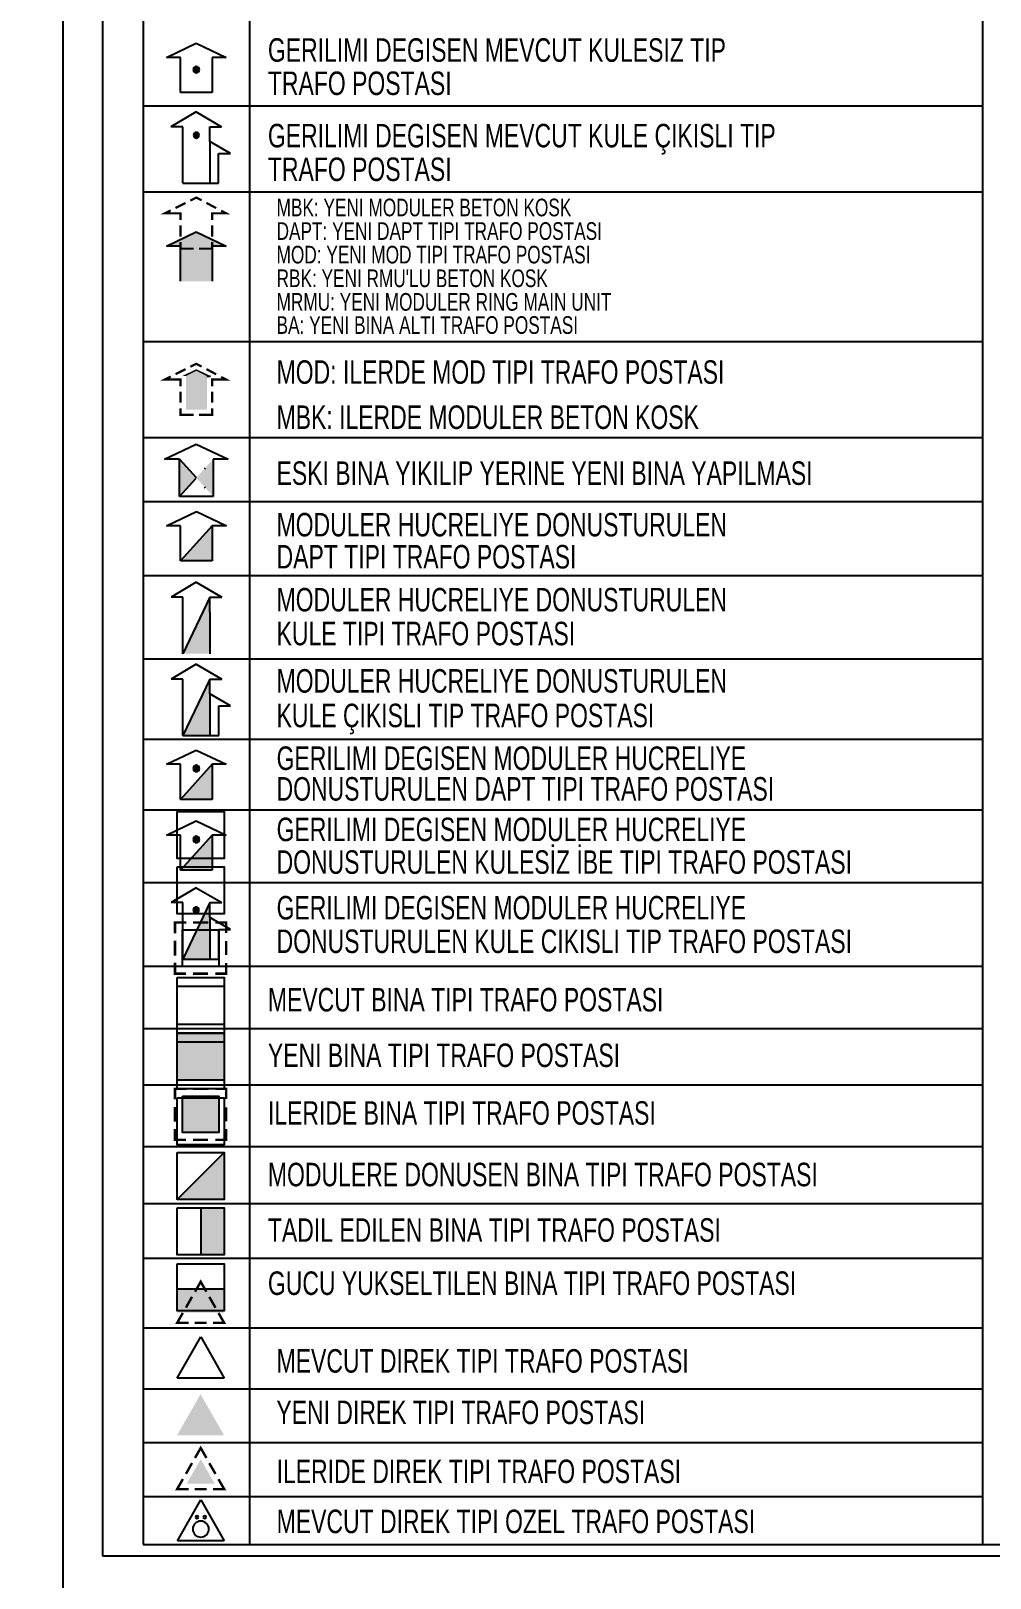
# Model space of a CAD drawing. Header units: millimetres. Extents: x 614452 to 616952, y 4151662 to 4153442.
# Drawn here: x 616761.2 to 616857.2, y 4151946.7 to 4152101.6 of the extents above; entities that cross this region are included whole.
import ezdxf

# ---------------------------------------------------------------- set-up
doc = ezdxf.new("R2010")
doc.units = ezdxf.units.MM
doc.linetypes.add('DASHDOT', pattern=[5, 2.5, -1.25, 0, -1.25])
doc.layers.add('ANTET', color=7, linetype='Continuous')
doc.styles.get("Standard").update_dxf_attribs({"font": 'Arial'})

msp = doc.modelspace()

# ---------------------------------------------------------------- hatches: boundary and pattern name
for points in [[(616778.04, 4152097.73), (616778.04, 4152097.75), (616778.04, 4152097.77), (616778.04, 4152097.79), (616778.03, 4152097.8), (616778.03, 4152097.82), (616778.02, 4152097.84), (616778.01, 4152097.86), (616778, 4152097.88), (616777.99, 4152097.89), (616777.98, 4152097.91), (616777.97, 4152097.92), (616777.96, 4152097.94), (616777.95, 4152097.95), (616777.93, 4152097.97), (616777.92, 4152097.98), (616777.9, 4152097.99), (616777.89, 4152098), (616777.87, 4152098.01), (616777.85, 4152098.02), (616777.84, 4152098.02), (616777.82, 4152098.03), (616777.8, 4152098.04), (616777.78, 4152098.04), (616777.76, 4152098.04), (616777.74, 4152098.04), (616777.72, 4152098.05), (616777.7, 4152098.04), (616777.68, 4152098.04), (616777.67, 4152098.04), (616777.65, 4152098.04), (616777.63, 4152098.03), (616777.61, 4152098.02), (616777.59, 4152098.02), (616777.58, 4152098.01), (616777.56, 4152098), (616777.54, 4152097.99), (616777.53, 4152097.98), (616777.51, 4152097.97), (616777.5, 4152097.95), (616777.49, 4152097.94), (616777.47, 4152097.92), (616777.46, 4152097.91), (616777.45, 4152097.89), (616777.44, 4152097.88), (616777.43, 4152097.86), (616777.43, 4152097.84), (616777.42, 4152097.82), (616777.41, 4152097.8), (616777.41, 4152097.79), (616777.41, 4152097.77), (616777.41, 4152097.75), (616777.41, 4152097.73), (616777.41, 4152097.71), (616777.41, 4152097.69), (616777.41, 4152097.67), (616777.41, 4152097.65), (616777.42, 4152097.63), (616777.43, 4152097.62), (616777.43, 4152097.6), (616777.44, 4152097.58), (616777.45, 4152097.56), (616777.46, 4152097.55), (616777.47, 4152097.53), (616777.49, 4152097.52), (616777.5, 4152097.5), (616777.51, 4152097.49), (616777.53, 4152097.48), (616777.54, 4152097.47), (616777.56, 4152097.46), (616777.58, 4152097.45), (616777.59, 4152097.44), (616777.61, 4152097.43), (616777.63, 4152097.42), (616777.65, 4152097.42), (616777.67, 4152097.42), (616777.68, 4152097.41), (616777.7, 4152097.41), (616777.72, 4152097.41), (616777.74, 4152097.41), (616777.76, 4152097.41), (616777.78, 4152097.42), (616777.8, 4152097.42), (616777.82, 4152097.42), (616777.84, 4152097.43), (616777.85, 4152097.44), (616777.87, 4152097.45), (616777.89, 4152097.46), (616777.9, 4152097.47), (616777.92, 4152097.48), (616777.93, 4152097.49), (616777.95, 4152097.5), (616777.96, 4152097.52), (616777.97, 4152097.53), (616777.98, 4152097.55), (616777.99, 4152097.56), (616778, 4152097.58), (616778.01, 4152097.6), (616778.02, 4152097.62), (616778.03, 4152097.63), (616778.03, 4152097.65), (616778.04, 4152097.67), (616778.04, 4152097.69), (616778.04, 4152097.71)], [(616778, 4152091.17), (616778, 4152091.19), (616778, 4152091.2), (616778, 4152091.22), (616778, 4152091.24), (616777.99, 4152091.25), (616777.99, 4152091.27), (616777.98, 4152091.29), (616777.97, 4152091.3), (616777.96, 4152091.32), (616777.96, 4152091.33), (616777.94, 4152091.34), (616777.93, 4152091.36), (616777.92, 4152091.37), (616777.91, 4152091.38), (616777.9, 4152091.39), (616777.88, 4152091.4), (616777.87, 4152091.41), (616777.85, 4152091.42), (616777.84, 4152091.43), (616777.82, 4152091.43), (616777.81, 4152091.44), (616777.79, 4152091.44), (616777.77, 4152091.45), (616777.76, 4152091.45), (616777.74, 4152091.45), (616777.72, 4152091.45), (616777.71, 4152091.45), (616777.69, 4152091.45), (616777.67, 4152091.45), (616777.66, 4152091.44), (616777.64, 4152091.44), (616777.62, 4152091.43), (616777.61, 4152091.43), (616777.59, 4152091.42), (616777.58, 4152091.41), (616777.56, 4152091.4), (616777.55, 4152091.39), (616777.54, 4152091.38), (616777.52, 4152091.37), (616777.51, 4152091.36), (616777.5, 4152091.34), (616777.49, 4152091.33), (616777.48, 4152091.32), (616777.47, 4152091.3), (616777.47, 4152091.29), (616777.46, 4152091.27), (616777.45, 4152091.25), (616777.45, 4152091.24), (616777.45, 4152091.22), (616777.44, 4152091.2), (616777.44, 4152091.19), (616777.44, 4152091.17), (616777.44, 4152091.15), (616777.44, 4152091.14), (616777.45, 4152091.12), (616777.45, 4152091.1), (616777.45, 4152091.09), (616777.46, 4152091.07), (616777.47, 4152091.05), (616777.47, 4152091.04), (616777.48, 4152091.02), (616777.49, 4152091.01), (616777.5, 4152091), (616777.51, 4152090.98), (616777.52, 4152090.97), (616777.54, 4152090.96), (616777.55, 4152090.95), (616777.56, 4152090.94), (616777.58, 4152090.93), (616777.59, 4152090.92), (616777.61, 4152090.91), (616777.62, 4152090.91), (616777.64, 4152090.9), (616777.66, 4152090.9), (616777.67, 4152090.89), (616777.69, 4152090.89), (616777.71, 4152090.89), (616777.72, 4152090.89), (616777.74, 4152090.89), (616777.76, 4152090.89), (616777.77, 4152090.89), (616777.79, 4152090.9), (616777.81, 4152090.9), (616777.82, 4152090.91), (616777.84, 4152090.91), (616777.85, 4152090.92), (616777.87, 4152090.93), (616777.88, 4152090.94), (616777.9, 4152090.95), (616777.91, 4152090.96), (616777.92, 4152090.97), (616777.93, 4152090.98), (616777.94, 4152091), (616777.96, 4152091.01), (616777.96, 4152091.02), (616777.97, 4152091.04), (616777.98, 4152091.05), (616777.99, 4152091.07), (616777.99, 4152091.09), (616778, 4152091.1), (616778, 4152091.12), (616778, 4152091.14), (616778, 4152091.15)], [(616779.32, 4152052.07), (616776.15, 4152048.55), (616779.32, 4152048.55)], [(616776.38, 4152039.26), (616779.06, 4152039.26), (616779.06, 4152043.43), (616779.06, 4152044.92)], [(616776.38, 4152031.06), (616779.06, 4152031.06), (616779.06, 4152035.23), (616779.06, 4152036.72)], [(616779.31, 4152028.2), (616776.14, 4152024.67), (616779.31, 4152024.67)], [(616778.04, 4152027.77), (616778.04, 4152027.79), (616778.04, 4152027.8), (616778.04, 4152027.82), (616778.03, 4152027.84), (616778.03, 4152027.86), (616778.02, 4152027.88), (616778.01, 4152027.9), (616778, 4152027.91), (616777.99, 4152027.93), (616777.98, 4152027.95), (616777.97, 4152027.96), (616777.96, 4152027.98), (616777.95, 4152027.99), (616777.93, 4152028), (616777.92, 4152028.02), (616777.9, 4152028.03), (616777.89, 4152028.04), (616777.87, 4152028.05), (616777.85, 4152028.06), (616777.84, 4152028.06), (616777.82, 4152028.07), (616777.8, 4152028.07), (616777.78, 4152028.08), (616777.76, 4152028.08), (616777.74, 4152028.08), (616777.72, 4152028.08), (616777.7, 4152028.08), (616777.68, 4152028.08), (616777.67, 4152028.08), (616777.65, 4152028.07), (616777.63, 4152028.07), (616777.61, 4152028.06), (616777.59, 4152028.06), (616777.58, 4152028.05), (616777.56, 4152028.04), (616777.54, 4152028.03), (616777.53, 4152028.02), (616777.51, 4152028), (616777.5, 4152027.99), (616777.49, 4152027.98), (616777.47, 4152027.96), (616777.46, 4152027.95), (616777.45, 4152027.93), (616777.44, 4152027.91), (616777.43, 4152027.9), (616777.43, 4152027.88), (616777.42, 4152027.86), (616777.41, 4152027.84), (616777.41, 4152027.82), (616777.41, 4152027.8), (616777.41, 4152027.79), (616777.41, 4152027.77), (616777.41, 4152027.75), (616777.41, 4152027.73), (616777.41, 4152027.71), (616777.41, 4152027.69), (616777.42, 4152027.67), (616777.43, 4152027.65), (616777.43, 4152027.64), (616777.44, 4152027.62), (616777.45, 4152027.6), (616777.46, 4152027.59), (616777.47, 4152027.57), (616777.49, 4152027.56), (616777.5, 4152027.54), (616777.51, 4152027.53), (616777.53, 4152027.52), (616777.54, 4152027.5), (616777.56, 4152027.49), (616777.58, 4152027.49), (616777.59, 4152027.48), (616777.61, 4152027.47), (616777.63, 4152027.46), (616777.65, 4152027.46), (616777.67, 4152027.45), (616777.68, 4152027.45), (616777.7, 4152027.45), (616777.72, 4152027.45), (616777.74, 4152027.45), (616777.76, 4152027.45), (616777.78, 4152027.45), (616777.8, 4152027.46), (616777.82, 4152027.46), (616777.84, 4152027.47), (616777.85, 4152027.48), (616777.87, 4152027.49), (616777.89, 4152027.49), (616777.9, 4152027.5), (616777.92, 4152027.52), (616777.93, 4152027.53), (616777.95, 4152027.54), (616777.96, 4152027.56), (616777.97, 4152027.57), (616777.98, 4152027.59), (616777.99, 4152027.6), (616778, 4152027.62), (616778.01, 4152027.64), (616778.02, 4152027.65), (616778.03, 4152027.67), (616778.03, 4152027.69), (616778.04, 4152027.71), (616778.04, 4152027.73), (616778.04, 4152027.75)], [(616779.31, 4152021.1), (616776.14, 4152017.57), (616779.31, 4152017.57)], [(616778.04, 4152020.66), (616778.04, 4152020.68), (616778.04, 4152020.7), (616778.04, 4152020.72), (616778.03, 4152020.74), (616778.03, 4152020.76), (616778.02, 4152020.78), (616778.01, 4152020.79), (616778, 4152020.81), (616777.99, 4152020.83), (616777.98, 4152020.84), (616777.97, 4152020.86), (616777.96, 4152020.87), (616777.95, 4152020.89), (616777.93, 4152020.9), (616777.92, 4152020.91), (616777.9, 4152020.93), (616777.89, 4152020.94), (616777.87, 4152020.95), (616777.85, 4152020.95), (616777.84, 4152020.96), (616777.82, 4152020.97), (616777.8, 4152020.97), (616777.78, 4152020.98), (616777.76, 4152020.98), (616777.74, 4152020.98), (616777.72, 4152020.98), (616777.7, 4152020.98), (616777.68, 4152020.98), (616777.67, 4152020.98), (616777.65, 4152020.97), (616777.63, 4152020.97), (616777.61, 4152020.96), (616777.59, 4152020.95), (616777.58, 4152020.95), (616777.56, 4152020.94), (616777.54, 4152020.93), (616777.53, 4152020.91), (616777.51, 4152020.9), (616777.5, 4152020.89), (616777.49, 4152020.87), (616777.47, 4152020.86), (616777.46, 4152020.84), (616777.45, 4152020.83), (616777.44, 4152020.81), (616777.43, 4152020.79), (616777.43, 4152020.78), (616777.42, 4152020.76), (616777.41, 4152020.74), (616777.41, 4152020.72), (616777.41, 4152020.7), (616777.41, 4152020.68), (616777.41, 4152020.66), (616777.41, 4152020.64), (616777.41, 4152020.63), (616777.41, 4152020.61), (616777.41, 4152020.59), (616777.42, 4152020.57), (616777.43, 4152020.55), (616777.43, 4152020.53), (616777.44, 4152020.52), (616777.45, 4152020.5), (616777.46, 4152020.48), (616777.47, 4152020.47), (616777.49, 4152020.45), (616777.5, 4152020.44), (616777.51, 4152020.43), (616777.53, 4152020.41), (616777.54, 4152020.4), (616777.56, 4152020.39), (616777.58, 4152020.38), (616777.59, 4152020.37), (616777.61, 4152020.37), (616777.63, 4152020.36), (616777.65, 4152020.36), (616777.67, 4152020.35), (616777.68, 4152020.35), (616777.7, 4152020.35), (616777.72, 4152020.35), (616777.74, 4152020.35), (616777.76, 4152020.35), (616777.78, 4152020.35), (616777.8, 4152020.36), (616777.82, 4152020.36), (616777.84, 4152020.37), (616777.85, 4152020.37), (616777.87, 4152020.38), (616777.89, 4152020.39), (616777.9, 4152020.4), (616777.92, 4152020.41), (616777.93, 4152020.43), (616777.95, 4152020.44), (616777.96, 4152020.45), (616777.97, 4152020.47), (616777.98, 4152020.48), (616777.99, 4152020.5), (616778, 4152020.52), (616778.01, 4152020.53), (616778.02, 4152020.55), (616778.03, 4152020.57), (616778.03, 4152020.59), (616778.04, 4152020.61), (616778.04, 4152020.63), (616778.04, 4152020.64)], [(616776.38, 4152008.67), (616779.06, 4152008.67), (616779.06, 4152012.85), (616779.06, 4152014.34)], [(616777.98, 4152013.61), (616777.98, 4152013.62), (616777.98, 4152013.64), (616777.98, 4152013.66), (616777.97, 4152013.67), (616777.97, 4152013.69), (616777.96, 4152013.71), (616777.96, 4152013.72), (616777.95, 4152013.74), (616777.94, 4152013.75), (616777.93, 4152013.77), (616777.92, 4152013.78), (616777.91, 4152013.79), (616777.9, 4152013.81), (616777.89, 4152013.82), (616777.87, 4152013.83), (616777.86, 4152013.84), (616777.85, 4152013.85), (616777.83, 4152013.86), (616777.82, 4152013.86), (616777.8, 4152013.87), (616777.78, 4152013.88), (616777.77, 4152013.88), (616777.75, 4152013.88), (616777.73, 4152013.89), (616777.72, 4152013.89), (616777.7, 4152013.89), (616777.68, 4152013.89), (616777.67, 4152013.89), (616777.65, 4152013.88), (616777.63, 4152013.88), (616777.62, 4152013.88), (616777.6, 4152013.87), (616777.58, 4152013.86), (616777.57, 4152013.86), (616777.55, 4152013.85), (616777.54, 4152013.84), (616777.53, 4152013.83), (616777.51, 4152013.82), (616777.5, 4152013.81), (616777.49, 4152013.79), (616777.48, 4152013.78), (616777.47, 4152013.77), (616777.46, 4152013.75), (616777.45, 4152013.74), (616777.44, 4152013.72), (616777.44, 4152013.71), (616777.43, 4152013.69), (616777.43, 4152013.67), (616777.42, 4152013.66), (616777.42, 4152013.64), (616777.42, 4152013.62), (616777.42, 4152013.61), (616777.42, 4152013.59), (616777.42, 4152013.57), (616777.42, 4152013.56), (616777.43, 4152013.54), (616777.43, 4152013.52), (616777.44, 4152013.51), (616777.44, 4152013.49), (616777.45, 4152013.48), (616777.46, 4152013.46), (616777.47, 4152013.45), (616777.48, 4152013.43), (616777.49, 4152013.42), (616777.5, 4152013.41), (616777.51, 4152013.4), (616777.53, 4152013.38), (616777.54, 4152013.37), (616777.55, 4152013.37), (616777.57, 4152013.36), (616777.58, 4152013.35), (616777.6, 4152013.34), (616777.62, 4152013.34), (616777.63, 4152013.33), (616777.65, 4152013.33), (616777.67, 4152013.33), (616777.68, 4152013.32), (616777.7, 4152013.32), (616777.72, 4152013.32), (616777.73, 4152013.33), (616777.75, 4152013.33), (616777.77, 4152013.33), (616777.78, 4152013.34), (616777.8, 4152013.34), (616777.82, 4152013.35), (616777.83, 4152013.36), (616777.85, 4152013.37), (616777.86, 4152013.37), (616777.87, 4152013.38), (616777.89, 4152013.4), (616777.9, 4152013.41), (616777.91, 4152013.42), (616777.92, 4152013.43), (616777.93, 4152013.45), (616777.94, 4152013.46), (616777.95, 4152013.48), (616777.96, 4152013.49), (616777.96, 4152013.51), (616777.97, 4152013.52), (616777.97, 4152013.54), (616777.98, 4152013.56), (616777.98, 4152013.57), (616777.98, 4152013.59)], [(616775.8, 4151996.56), (616780.51, 4151996.56), (616780.51, 4152001.27), (616775.8, 4152001.27)], [(616776.33, 4151994.97), (616776.33, 4151991.31), (616779.98, 4151991.31), (616779.98, 4151994.97)], [(616775.8, 4151984.63), (616780.51, 4151984.63), (616780.51, 4151989.33)], [(616778.16, 4151979.06), (616780.51, 4151979.06), (616780.51, 4151983.77), (616778.16, 4151983.77)], [(616780.5, 4151973.3), (616780.5, 4151975.66), (616775.8, 4151975.66), (616775.8, 4151973.3)]]:
    msp.add_hatch(color=5).paths.add_polyline_path(points)
at = {"linetype": 'DASHDOT'}
h = msp.add_hatch(color=5, dxfattribs=at)
h.paths.add_polyline_path([(616779.41, 4152058.74), (616777.72, 4152056.87), (616779.41, 4152054.99)])
h.paths.add_polyline_path([(616776.03, 4152054.99), (616777.72, 4152056.87), (616776.03, 4152058.74)])

# ---------------------------------------------------------------- linework, layer by layer
for p, q in [((616768.31, 4152221.23), (616768.31, 4151948.93)), ((616772.39, 4152219.94), (616772.39, 4151950.08)), ((616783.06, 4152214.68), (616783.06, 4151950.08)), ((616856.47, 4152214.68), (616856.47, 4151950.08)), ((616772.39, 4152094.12), (616856.47, 4152094.12)), ((616772.39, 4152085.5), (616856.47, 4152085.5)), ((616772.39, 4152085.5), (616856.47, 4152085.5)), ((616772.39, 4152070.52), (616856.39, 4152070.52)), ((616772.39, 4152060.89), (616856.39, 4152060.89)), ((616772.39, 4152054.48), (616856.39, 4152054.48)), ((616772.39, 4152047.1), (616856.39, 4152047.1)), ((616772.39, 4152038.76), (616856.39, 4152038.76)), ((616772.39, 4152030.69), (616856.39, 4152030.69)), ((616772.39, 4152023.63), (616856.39, 4152023.63)), ((616772.39, 4152016.34), (616856.39, 4152016.34)), ((616772.39, 4152007.98), (616856.39, 4152007.98)), ((616772.39, 4152007.98), (616856.47, 4152007.98)), ((616772.39, 4152001.74), (616856.47, 4152001.74)), ((616772.39, 4151996.1), (616856.47, 4151996.1)), ((616772.39, 4151989.92), (616856.47, 4151989.92)), ((616772.39, 4151984.2), (616856.47, 4151984.2)), ((616772.39, 4151978.75), (616856.47, 4151978.75)), ((616772.39, 4151971.76), (616856.39, 4151971.76)), ((616772.39, 4151965.67), (616856.39, 4151965.67)), ((616772.39, 4151960.29), (616856.37, 4151960.29)), ((616772.39, 4151954.87), (616856.37, 4151954.87)), ((616772.39, 4151950.08), (616941.97, 4151950.08)), ((616768.31, 4151948.93), (616943.93, 4151948.93))]:
    msp.add_line(p, q)
at = {"color": 5}
for p, q in [((616774.72, 4152098.96), (616777.72, 4152100.37)), ((616777.72, 4152100.37), (616780.72, 4152098.96)), ((616776.14, 4152098.96), (616774.72, 4152098.96)), ((616776.14, 4152095.43), (616776.14, 4152098.96)), ((616779.31, 4152098.96), (616779.31, 4152095.43)), ((616780.72, 4152098.96), (616779.31, 4152098.96)), ((616779.31, 4152095.43), (616776.14, 4152095.43)), ((616777.72, 4152093.51), (616775.18, 4152092.02)), ((616777.72, 4152093.51), (616780.25, 4152092.02)), ((616776.37, 4152092.02), (616775.18, 4152092.02)), ((616776.37, 4152086.36), (616776.37, 4152092.02)), ((616779.06, 4152092.02), (616780.25, 4152092.02)), ((616779.06, 4152090.53), (616779.06, 4152092.02)), ((616779.06, 4152090.53), (616779.06, 4152086.36)), ((616781.14, 4152089.34), (616779.06, 4152090.53)), ((616779.95, 4152086.36), (616779.95, 4152089.34)), ((616779.95, 4152089.34), (616781.14, 4152089.34)), ((616776.37, 4152086.36), (616779.95, 4152086.36)), ((616774.72, 4152080.07), (616777.72, 4152081.48)), ((616777.72, 4152081.48), (616780.72, 4152080.07)), ((616776.14, 4152080.07), (616774.72, 4152080.07)), ((616776.14, 4152076.54), (616776.14, 4152080.07)), ((616780.72, 4152080.07), (616779.31, 4152080.07)), ((616779.31, 4152080.07), (616779.31, 4152076.54)), ((616778.78, 4152067.05), (616779.14, 4152067.05)), ((616774.53, 4152058.74), (616777.72, 4152060.25)), ((616777.72, 4152060.25), (616780.91, 4152058.74)), ((616776.03, 4152058.74), (616774.53, 4152058.74)), ((616776.03, 4152054.99), (616776.03, 4152058.74)), ((616780.91, 4152058.74), (616779.41, 4152058.74)), ((616779.41, 4152058.74), (616779.41, 4152054.99)), ((616779.41, 4152054.99), (616776.03, 4152054.99)), ((616774.73, 4152052.07), (616777.73, 4152053.48)), ((616777.73, 4152053.48), (616780.73, 4152052.07)), ((616776.15, 4152052.07), (616774.73, 4152052.07)), ((616776.15, 4152048.55), (616776.15, 4152052.07)), ((616779.32, 4152052.07), (616776.15, 4152048.55)), ((616780.73, 4152052.07), (616779.32, 4152052.07)), ((616779.32, 4152052.07), (616779.32, 4152048.55)), ((616779.32, 4152048.55), (616776.15, 4152048.55)), ((616777.72, 4152046.41), (616775.19, 4152044.92)), ((616777.72, 4152046.41), (616780.26, 4152044.92)), ((616776.38, 4152044.92), (616775.19, 4152044.92)), ((616779.06, 4152044.92), (616776.38, 4152039.26)), ((616776.38, 4152039.26), (616776.38, 4152044.92)), ((616779.06, 4152044.92), (616780.26, 4152044.92)), ((616779.06, 4152043.43), (616779.06, 4152044.92)), ((616779.06, 4152043.43), (616779.06, 4152039.26)), ((616777.72, 4152038.21), (616775.19, 4152036.72)), ((616777.72, 4152038.21), (616780.26, 4152036.72)), ((616776.38, 4152036.72), (616775.19, 4152036.72)), ((616779.06, 4152036.72), (616776.38, 4152031.06)), ((616776.38, 4152031.06), (616776.38, 4152036.72)), ((616779.06, 4152035.23), (616779.06, 4152036.72)), ((616779.06, 4152036.72), (616780.26, 4152036.72)), ((616779.06, 4152035.23), (616779.06, 4152031.06)), ((616781.15, 4152034.04), (616779.06, 4152035.23)), ((616779.96, 4152031.06), (616779.96, 4152034.04)), ((616779.96, 4152034.04), (616781.15, 4152034.04)), ((616776.38, 4152031.06), (616779.96, 4152031.06)), ((616774.72, 4152028.2), (616777.72, 4152029.61)), ((616777.72, 4152029.61), (616780.72, 4152028.2)), ((616776.14, 4152028.2), (616774.72, 4152028.2)), ((616779.31, 4152028.2), (616776.14, 4152024.67)), ((616776.14, 4152024.67), (616776.14, 4152028.2)), ((616779.31, 4152028.2), (616779.31, 4152024.67)), ((616780.72, 4152028.2), (616779.31, 4152028.2)), ((616779.31, 4152024.67), (616776.14, 4152024.67)), ((616774.72, 4152021.1), (616777.72, 4152022.51)), ((616777.72, 4152022.51), (616780.72, 4152021.1)), ((616776.14, 4152021.1), (616774.72, 4152021.1)), ((616779.31, 4152021.1), (616776.14, 4152017.57)), ((616776.14, 4152017.57), (616776.14, 4152021.1)), ((616779.31, 4152021.1), (616779.31, 4152017.57)), ((616780.72, 4152021.1), (616779.31, 4152021.1)), ((616779.31, 4152017.57), (616776.14, 4152017.57)), ((616777.72, 4152015.82), (616775.19, 4152014.34)), ((616777.72, 4152015.82), (616780.26, 4152014.34)), ((616776.38, 4152014.34), (616775.19, 4152014.34)), ((616776.38, 4152008.67), (616776.38, 4152014.34)), ((616779.06, 4152014.34), (616776.38, 4152008.67)), ((616779.06, 4152014.34), (616780.26, 4152014.34)), ((616779.06, 4152012.85), (616779.06, 4152014.34)), ((616781.15, 4152011.65), (616779.06, 4152012.85)), ((616779.06, 4152012.85), (616779.06, 4152008.67)), ((616779.96, 4152011.65), (616781.15, 4152011.65)), ((616779.96, 4152008.67), (616779.96, 4152011.65)), ((616776.38, 4152008.67), (616779.96, 4152008.67)), ((616775.8, 4151984.63), (616780.51, 4151989.33)), ((616778.16, 4151983.77), (616778.16, 4151979.06)), ((616780.51, 4151975.65), (616775.8, 4151975.65)), ((616775.8, 4151966.73), (616778.16, 4151970.85)), ((616778.16, 4151970.85), (616780.51, 4151966.73)), ((616780.51, 4151966.73), (616775.8, 4151966.73)), ((616775.82, 4151950.44), (616778.17, 4151954.56)), ((616778.17, 4151954.56), (616780.52, 4151950.44)), ((616780.52, 4151950.44), (616775.82, 4151950.44))]:
    msp.add_line(p, q, dxfattribs=at)
at = {"color": 5, "linetype": 'DASHDOT'}
for p, q in [((616776.03, 4152058.74), (616779.41, 4152054.99)), ((616776.03, 4152054.99), (616779.41, 4152058.74))]:
    msp.add_line(p, q, dxfattribs=at)
at = {"color": 5}
msp.add_lwpolyline([(616952.34, 4151662.5), (616952.34, 4152224.38), (616764.34, 4152224.38), (616764.34, 4151662.5)], close=True, dxfattribs=at)
msp.add_lwpolyline([(616952.34, 4151662.5), (616952.34, 4152224.38), (616764.34, 4152224.38), (616764.34, 4151662.5)], close=True)
at = {"color": 5, "flags": 128}
for points, const_width in [([(616777.12, 4152084.62), (616777.72, 4152084.92), (616778.25, 4152084.65)], 0.221), ([(616777.12, 4152084.62), (616777.72, 4152084.92), (616778.25, 4152084.65)], 0.221), ([(616776.14, 4152082.67), (616776.14, 4152083.34), (616774.55, 4152083.34), (616775.16, 4152083.64)], 0.221), ([(616776.14, 4152082.67), (616776.14, 4152083.34), (616774.55, 4152083.34), (616775.16, 4152083.64)], 0.221), ([(616775.64, 4152083.88), (616776.64, 4152084.38)], 0.221), ([(616775.64, 4152083.88), (616776.64, 4152084.38)], 0.221), ([(616778.73, 4152084.39), (616779.71, 4152083.87)], 0.221), ([(616778.73, 4152084.39), (616779.71, 4152083.87)], 0.221), ([(616780.21, 4152083.61), (616780.72, 4152083.34), (616779.31, 4152083.34), (616779.31, 4152082.67)], 0.221), ([(616780.21, 4152083.61), (616780.72, 4152083.34), (616779.31, 4152083.34), (616779.31, 4152082.67)], 0.221), ([(616776.14, 4152081.02), (616776.14, 4152082.13)], 0.221), ([(616776.14, 4152081.02), (616776.14, 4152082.13)], 0.221), ([(616779.31, 4152082.13), (616779.31, 4152081.02)], 0.221), ([(616779.31, 4152082.13), (616779.31, 4152081.02)], 0.221), ([(616777.45, 4152079.81), (616776.14, 4152079.81), (616776.14, 4152080.47)], 0.221), ([(616777.45, 4152079.81), (616776.14, 4152079.81), (616776.14, 4152080.47)], 0.221), ([(616779.31, 4152080.47), (616779.31, 4152079.81), (616778, 4152079.81)], 0.221), ([(616779.31, 4152080.47), (616779.31, 4152079.81), (616778, 4152079.81)], 0.221), ([(616775.64, 4152067.24), (616776.64, 4152067.74)], 0.221), ([(616775.64, 4152067.24), (616776.64, 4152067.74)], 0.221), ([(616777.12, 4152067.98), (616777.72, 4152068.28), (616778.25, 4152068)], 0.221), ([(616777.12, 4152067.98), (616777.72, 4152068.28), (616778.25, 4152068)], 0.221), ([(616778.73, 4152067.75), (616779.71, 4152067.23)], 0.221), ([(616778.73, 4152067.75), (616779.71, 4152067.23)], 0.221), ([(616776.14, 4152066.03), (616776.14, 4152066.7), (616774.55, 4152066.7), (616775.16, 4152067)], 0.221), ([(616776.14, 4152066.03), (616776.14, 4152066.7), (616774.55, 4152066.7), (616775.16, 4152067)], 0.221), ([(616780.21, 4152066.97), (616780.72, 4152066.7), (616779.31, 4152066.7), (616779.31, 4152066.03)], 0.221), ([(616780.21, 4152066.97), (616780.72, 4152066.7), (616779.31, 4152066.7), (616779.31, 4152066.03)], 0.221), ([(616776.14, 4152064.38), (616776.14, 4152065.48)], 0.221), ([(616776.14, 4152064.38), (616776.14, 4152065.48)], 0.221), ([(616779.31, 4152065.49), (616779.31, 4152064.38)], 0.221), ([(616779.31, 4152065.49), (616779.31, 4152064.38)], 0.221), ([(616777.45, 4152063.17), (616776.14, 4152063.17), (616776.14, 4152063.83)], 0.221), ([(616777.45, 4152063.17), (616776.14, 4152063.17), (616776.14, 4152063.83)], 0.221), ([(616779.31, 4152063.83), (616779.31, 4152063.17), (616778, 4152063.17)], 0.221), ([(616779.31, 4152063.83), (616779.31, 4152063.17), (616778, 4152063.17)], 0.221), ([(616775.59, 4152011.27), (616775.59, 4152012.34), (616776.71, 4152012.34)], 0.245), ([(616775.59, 4152011.27), (616775.59, 4152012.34), (616776.71, 4152012.34)], 0.245), ([(616777.39, 4152012.34), (616778.93, 4152012.34)], 0.245), ([(616777.39, 4152012.34), (616778.93, 4152012.34)], 0.245), ([(616779.64, 4152012.34), (616780.72, 4152012.34), (616780.72, 4152011.3)], 0.245), ([(616779.64, 4152012.34), (616780.72, 4152012.34), (616780.72, 4152011.3)], 0.245), ([(616775.59, 4152009.04), (616775.59, 4152010.52)], 0.245), ([(616775.59, 4152009.04), (616775.59, 4152010.52)], 0.245), ([(616780.72, 4152010.48), (616780.72, 4152009.08)], 0.245), ([(616780.72, 4152010.48), (616780.72, 4152009.08)], 0.245), ([(616776.69, 4152007.22), (616775.59, 4152007.22), (616775.59, 4152008.31)], 0.245), ([(616776.69, 4152007.22), (616775.59, 4152007.22), (616775.59, 4152008.31)], 0.245), ([(616778.9, 4152007.22), (616777.4, 4152007.22)], 0.245), ([(616778.9, 4152007.22), (616777.4, 4152007.22)], 0.245), ([(616780.72, 4152008.3), (616780.72, 4152007.22), (616779.62, 4152007.22)], 0.245), ([(616780.72, 4152008.3), (616780.72, 4152007.22), (616779.62, 4152007.22)], 0.245), ([(616775.59, 4151994.63), (616775.59, 4151995.7), (616776.71, 4151995.7)], 0.245), ([(616775.59, 4151994.63), (616775.59, 4151995.7), (616776.71, 4151995.7)], 0.245), ([(616777.39, 4151995.7), (616778.93, 4151995.7)], 0.245), ([(616777.39, 4151995.7), (616778.93, 4151995.7)], 0.245), ([(616779.64, 4151995.7), (616780.72, 4151995.7), (616780.72, 4151994.66)], 0.245), ([(616779.64, 4151995.7), (616780.72, 4151995.7), (616780.72, 4151994.66)], 0.245), ([(616775.59, 4151992.4), (616775.59, 4151993.88)], 0.245), ([(616775.59, 4151992.4), (616775.59, 4151993.88)], 0.245), ([(616780.72, 4151993.84), (616780.72, 4151992.44)], 0.245), ([(616780.72, 4151993.84), (616780.72, 4151992.44)], 0.245), ([(616776.69, 4151990.58), (616775.59, 4151990.58), (616775.59, 4151991.67)], 0.245), ([(616776.69, 4151990.58), (616775.59, 4151990.58), (616775.59, 4151991.67)], 0.245), ([(616778.9, 4151990.58), (616777.4, 4151990.58)], 0.245), ([(616778.9, 4151990.58), (616777.4, 4151990.58)], 0.245), ([(616780.72, 4151991.66), (616780.72, 4151990.58), (616779.62, 4151990.58)], 0.245), ([(616780.72, 4151991.66), (616780.72, 4151990.58), (616779.62, 4151990.58)], 0.245), ([(616777.59, 4151975.38), (616778.16, 4151976.38), (616778.73, 4151975.38)], 0.245), ([(616777.59, 4151975.38), (616778.16, 4151976.38), (616778.73, 4151975.38)], 0.245), ([(616776.68, 4151973.79), (616777.29, 4151974.87)], 0.245), ([(616776.68, 4151973.79), (616777.29, 4151974.87)], 0.245), ([(616779.02, 4151974.86), (616779.64, 4151973.78)], 0.245), ([(616779.02, 4151974.86), (616779.64, 4151973.78)], 0.245), ([(616776.95, 4151972.26), (616775.8, 4151972.26), (616776.37, 4151973.26)], 0.245), ([(616776.95, 4151972.26), (616775.8, 4151972.26), (616776.37, 4151973.26)], 0.245), ([(616779.94, 4151973.25), (616780.51, 4151972.26), (616779.38, 4151972.26)], 0.245), ([(616779.94, 4151973.25), (616780.51, 4151972.26), (616779.38, 4151972.26)], 0.245), ([(616778.77, 4151972.26), (616777.54, 4151972.26)], 0.245), ([(616778.77, 4151972.26), (616777.54, 4151972.26)], 0.245), ([(616777.59, 4151958.74), (616778.16, 4151959.74), (616778.73, 4151958.74)], 0.245), ([(616777.59, 4151958.74), (616778.16, 4151959.74), (616778.73, 4151958.74)], 0.245), ([(616776.68, 4151957.15), (616777.29, 4151958.23)], 0.245), ([(616776.68, 4151957.15), (616777.29, 4151958.23)], 0.245), ([(616779.02, 4151958.22), (616779.64, 4151957.14)], 0.245), ([(616779.02, 4151958.22), (616779.64, 4151957.14)], 0.245), ([(616776.95, 4151955.62), (616775.8, 4151955.62), (616776.37, 4151956.62)], 0.245), ([(616776.95, 4151955.62), (616775.8, 4151955.62), (616776.37, 4151956.62)], 0.245), ([(616779.94, 4151956.61), (616780.51, 4151955.62), (616779.38, 4151955.62)], 0.245), ([(616779.94, 4151956.61), (616780.51, 4151955.62), (616779.38, 4151955.62)], 0.245), ([(616778.77, 4151955.62), (616777.54, 4151955.62)], 0.245), ([(616778.77, 4151955.62), (616777.54, 4151955.62)], 0.245)]:
    msp.add_lwpolyline(points, dxfattribs=dict(at, const_width=const_width))
for points in [[(616775.8, 4152023.47), (616780.51, 4152023.47), (616780.51, 4152018.77), (616775.8, 4152018.77)], [(616775.8, 4152023.47), (616780.51, 4152023.47), (616780.51, 4152018.77), (616775.8, 4152018.77)], [(616775.8, 4152017.91), (616780.51, 4152017.91), (616780.51, 4152013.21), (616775.8, 4152013.21)], [(616775.8, 4152017.91), (616780.51, 4152017.91), (616780.51, 4152013.21), (616775.8, 4152013.21)], [(616776.33, 4152011.61), (616779.98, 4152011.61), (616779.98, 4152007.95), (616776.33, 4152007.95)], [(616776.33, 4152011.61), (616779.98, 4152011.61), (616779.98, 4152007.95), (616776.33, 4152007.95)], [(616775.8, 4152006.83), (616780.51, 4152006.83), (616780.51, 4152002.13), (616775.8, 4152002.13)], [(616775.8, 4152006.83), (616780.51, 4152006.83), (616780.51, 4152002.13), (616775.8, 4152002.13)], [(616775.8, 4152005.97), (616780.51, 4152005.97), (616780.51, 4152001.27), (616775.8, 4152001.27)], [(616775.8, 4152005.97), (616780.51, 4152005.97), (616780.51, 4152001.27), (616775.8, 4152001.27)], [(616775.8, 4152001.27), (616780.51, 4152001.27), (616780.51, 4151996.56), (616775.8, 4151996.56)], [(616775.8, 4152001.27), (616780.51, 4152001.27), (616780.51, 4151996.56), (616775.8, 4151996.56)], [(616775.8, 4152000.41), (616780.51, 4152000.41), (616780.51, 4151995.7), (616775.8, 4151995.7)], [(616775.8, 4152000.41), (616780.51, 4152000.41), (616780.51, 4151995.7), (616775.8, 4151995.7)], [(616776.33, 4151994.97), (616779.98, 4151994.97), (616779.98, 4151991.31), (616776.33, 4151991.31)], [(616776.33, 4151994.97), (616779.98, 4151994.97), (616779.98, 4151991.31), (616776.33, 4151991.31)], [(616775.8, 4151994.8), (616780.51, 4151994.8), (616780.51, 4151990.1), (616775.8, 4151990.1)], [(616775.8, 4151994.8), (616780.51, 4151994.8), (616780.51, 4151990.1), (616775.8, 4151990.1)], [(616775.8, 4151989.33), (616780.51, 4151989.33), (616780.51, 4151984.63), (616775.8, 4151984.63)], [(616775.8, 4151989.33), (616780.51, 4151989.33), (616780.51, 4151984.63), (616775.8, 4151984.63)], [(616775.8, 4151983.77), (616780.51, 4151983.77), (616780.51, 4151979.06), (616775.8, 4151979.06)], [(616775.8, 4151983.77), (616780.51, 4151983.77), (616780.51, 4151979.06), (616775.8, 4151979.06)], [(616775.8, 4151978.16), (616780.51, 4151978.16), (616780.51, 4151973.46), (616775.8, 4151973.46)], [(616775.8, 4151978.16), (616780.51, 4151978.16), (616780.51, 4151973.46), (616775.8, 4151973.46)]]:
    msp.add_lwpolyline(points, close=True, dxfattribs=at)
at = {"color": 5}
for centre, radius, start, end in [((616777.72, 4152097.73), 0.318, 0, 180), ((616777.72, 4152097.73), 0.318, 180, 0), ((616777.72, 4152091.17), 0.282, 0, 180), ((616777.72, 4152091.17), 0.282, 180, 0), ((616777.72, 4152027.77), 0.318, 0, 180), ((616777.72, 4152027.77), 0.318, 180, 0), ((616777.72, 4152020.66), 0.318, 0, 180), ((616777.72, 4152020.66), 0.318, 180, 0), ((616777.7, 4152013.61), 0.282, 0, 180), ((616777.7, 4152013.61), 0.282, 180, 0), ((616778.17, 4151951.62), 0.804, 0, 180), ((616778.17, 4151951.62), 0.804, 180, 0), ((616777.78, 4151952.8), 0.147, 0, 180), ((616777.78, 4151952.8), 0.147, 180, 0), ((616778.56, 4151952.8), 0.147, 0, 180), ((616778.56, 4151952.8), 0.147, 180, 0)]:
    msp.add_arc(centre, radius, start, end, dxfattribs=at)
for points in [[(616774.72, 4152080.07), (616777.72, 4152081.48), (616777.72, 4152080.07)], [(616777.72, 4152081.48), (616780.72, 4152080.07), (616777.72, 4152080.07)], [(616777.72, 4152080.07), (616777.72, 4152076.54), (616776.14, 4152080.07)], [(616776.14, 4152080.07), (616776.14, 4152076.54), (616777.72, 4152076.54)], [(616777.72, 4152080.07), (616779.31, 4152080.07), (616779.31, 4152076.54)], [(616779.31, 4152076.54), (616777.72, 4152076.54), (616777.72, 4152080.07)], [(616777.72, 4152067.75), (616776.31, 4152067.05), (616776.67, 4152067.05)], [(616776.67, 4152067.05), (616776.67, 4152067.05), (616777.72, 4152067.58), (616777.72, 4152067.75)], [(616779.14, 4152067.05), (616777.72, 4152067.75), (616778.78, 4152067.05)], [(616778.78, 4152067.05), (616778.78, 4152067.05), (616777.72, 4152067.75), (616777.72, 4152067.58)], [(616776.67, 4152067.05), (616777.72, 4152067.58), (616778.78, 4152067.05)], [(616776.67, 4152063.7), (616778.78, 4152063.7), (616778.78, 4152067.05)], [(616778.78, 4152067.05), (616776.67, 4152067.05), (616776.67, 4152063.7)], [(616778.14, 4151965.12), (616775.79, 4151961), (616780.5, 4151961)], [(616776.75, 4151956.15), (616778.16, 4151958.62), (616779.57, 4151956.15)]]:
    msp.add_solid(points, dxfattribs=at)
at = {"layer": 'ANTET', "flags": 128}
msp.add_lwpolyline([(614452.5, 4151777.5), (614452.5, 4152542.5), (616764.34, 4152542.5), (616764.34, 4151662.5), (614452.5, 4151662.5)], close=True, dxfattribs=at)

# ---------------------------------------------------------------- texts
at = {"width": 0.7}
for s, height, p in [('GERILIMI DEGISEN MEVCUT KULESIZ TIP ', 2.352, (616784.89, 4152098.52)), ('TRAFO POSTASI', 2.352, (616784.89, 4152095.19)), ('GERILIMI DEGISEN MEVCUT KULE ÇIKISLI TIP ', 2.352, (616784.89, 4152089.95)), ('TRAFO POSTASI', 2.352, (616784.89, 4152086.58)), ('MBK: YENI MODULER BETON KOSK', 1.764, (616785.76, 4152083.05)), ('DAPT: YENI DAPT TIPI TRAFO POSTASI', 1.764, (616785.76, 4152080.69)), ('MOD: YENI MOD TIPI TRAFO POSTASI', 1.764, (616785.76, 4152078.33)), ("RBK: YENI RMU'LU BETON KOSK", 1.764, (616785.76, 4152075.96)), ('MRMU: YENI MODULER RING MAIN UNIT', 1.764, (616785.76, 4152073.6)), ('BA: YENI BINA ALTI TRAFO POSTASI', 1.764, (616785.76, 4152071.28)), ('MOD: ILERDE MOD TIPI TRAFO POSTASI', 2.352, (616785.76, 4152066.28)), ('MBK: ILERDE MODULER BETON KOSK', 2.352, (616785.76, 4152061.76)), ('ESKI BINA YIKILIP YERINE YENI BINA YAPILMASI', 2.352, (616785.76, 4152056.16)), ('MODULER HUCRELIYE DONUSTURULEN ', 2.352, (616785.76, 4152051)), ('DAPT TIPI TRAFO POSTASI', 2.352, (616785.76, 4152047.79)), ('MODULER HUCRELIYE DONUSTURULEN', 2.352, (616785.76, 4152043.49)), ('KULE TIPI TRAFO POSTASI', 2.352, (616785.76, 4152040.1)), ('MODULER HUCRELIYE DONUSTURULEN', 2.352, (616785.76, 4152035.36)), ('KULE ÇIKISLI TIP TRAFO POSTASI', 2.352, (616785.76, 4152031.9)), ('GERILIMI DEGISEN MODULER HUCRELIYE  ', 2.352, (616785.76, 4152027.62)), ('DONUSTURULEN DAPT TIPI TRAFO POSTASI', 2.352, (616785.76, 4152024.55)), ('GERILIMI DEGISEN MODULER HUCRELIYE  ', 2.352, (616785.76, 4152020.49)), ('DONUSTURULEN KULESİZ İBE TIPI TRAFO POSTASI', 2.352, (616785.76, 4152017.22)), ('GERILIMI DEGISEN MODULER HUCRELIYE  ', 2.352, (616785.76, 4152012.65)), ('DONUSTURULEN KULE CIKISLI TIP TRAFO POSTASI', 2.352, (616785.76, 4152009.29)), ('MEVCUT BINA TIPI TRAFO POSTASI', 2.352, (616784.89, 4152003.44)), ('YENI BINA TIPI TRAFO POSTASI', 2.352, (616784.89, 4151997.88)), ('ILERIDE BINA TIPI TRAFO POSTASI', 2.352, (616784.89, 4151992.1)), ('MODULERE DONUSEN BINA TIPI TRAFO POSTASI', 2.352, (616784.89, 4151985.94)), ('TADIL EDILEN BINA TIPI TRAFO POSTASI', 2.352, (616784.89, 4151980.38)), ('GUCU YUKSELTILEN BINA TIPI TRAFO POSTASI', 2.352, (616784.89, 4151975.06)), ('MEVCUT DIREK TIPI TRAFO POSTASI', 2.352, (616785.76, 4151967.28)), ('YENI DIREK TIPI TRAFO POSTASI', 2.352, (616785.74, 4151962.13)), ('ILERIDE DIREK TIPI TRAFO POSTASI', 2.352, (616785.76, 4151956.22)), ('MEVCUT DIREK TIPI OZEL TRAFO POSTASI', 2.352, (616785.77, 4151951.21))]:
    msp.add_text(s, height=height, dxfattribs=at).set_placement(p)

doc.saveas('drawing.dxf')
